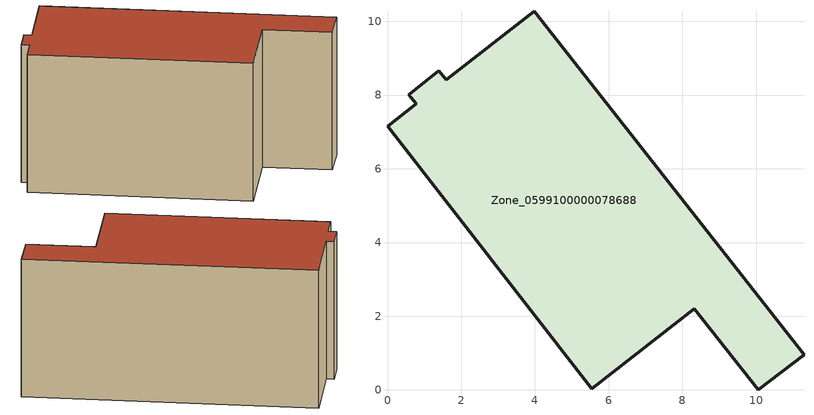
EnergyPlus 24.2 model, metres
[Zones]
Zone_0599100000078688
 floor ground (C_G): 0.78,7.76 0.58,8.01 1.39,8.66 1.59,8.41 3.98,10.28 11.3,0.96 10.06,0 8.32,2.2 5.54,0.03 0,7.15 z0
 wall outside (C_F): 5.54,0.03 8.32,2.2 10.06,0 11.3,0.96 3.98,10.28 1.59,8.41 1.39,8.66 0.58,8.01 0.78,7.76 0,7.15 5.54,0.03 z0:5.91
 roof outside (C_R): 0.78,7.76 0,7.15 5.54,0.03 8.32,2.2 10.06,0 11.3,0.96 3.98,10.28 1.59,8.41 1.39,8.66 0.58,8.01 z5.91
[BUILDING]
Pand.0599100000078688: North Axis=0; Terrain=City; Loads Convergence Tolerance Value=0.04; Temperature Convergence Tolerance Value=0.4; Solar Distribution=FullExterior; Maximum Number of Warmup Days=25; Minimum Number of Warmup Days=1
[Site:Location]
Rotterdam.The.Hague.AP_ZH_NLD Design_Conditions: Latitude=51.96; Longitude=4.45; Time Zone=1; Elevation=-4.5
[SITE:GROUNDTEMPERATURE:BUILDINGSURFACE]
18, 18, 18, 18, 18, 18, 18, 18, 18, 18, 18, 18
[MATERIAL] Thermal Absorptance=0.9; Solar Absorptance=0.7; Visible Absorptance=0.7
Name | Roughness | Thickness | Conductivity | Density | Specific Heat
G.TI.1975-1991 | MediumSmooth | 0.15 | 0.288461 | 540 | 1210
F.TI.1975-1991 | Rough | 0.3 | 0.230769 | 1920 | 840
R.TI.1975-1991 | MediumRough | 0.2 | 0.153846 | 1500 | 1000
[CONSTRUCTION]
C_G: G.TI.1975-1991
C_F: F.TI.1975-1991
C_R: R.TI.1975-1991
[ZONE]
Zone_0599100000078688: Type=1; Multiplier=1; Ceiling Height=Autocalculate; Volume=Autocalculate; Floor Area=autocalculate; Part of Total Floor Area=Yes
[ZONEINFILTRATION:DESIGNFLOWRATE]
Infil_Zone_0599100000078688: Zone or ZoneList or Space or SpaceList=Zone_0599100000078688; Schedule=AlwaysOn; Design Flow Rate Calculation Method=Flow/Area; Flow Rate per Floor Area=0.003; Constant Term Coefficient=1; Temperature Term Coefficient=0; Velocity Term Coefficient=0; Velocity Squared Term Coefficient=0
[HVACTEMPLATE:ZONE:IDEALLOADSAIRSYSTEM]
Zone_0599100000078688: Maximum Heating Supply Air Temperature=50; Minimum Cooling Supply Air Temperature=13; Maximum Heating Supply Air Humidity Ratio=0.0156; Minimum Cooling Supply Air Humidity Ratio=0.0077; Heating Limit=NoLimit; Cooling Limit=NoLimit; Dehumidification Control Type=ConstantSensibleHeatRatio; Cooling Sensible Heat Ratio=0.7; Dehumidification Setpoint=60; Humidification Control Type=None; Humidification Setpoint=30; Outdoor Air Method=None; Outdoor Air Flow Rate per Person=0.00944; Outdoor Air Flow Rate per Zone Floor Area=0; Outdoor Air Flow Rate per Zone=0; Demand Controlled Ventilation Type=None; Outdoor Air Economizer Type=NoEconomizer; Heat Recovery Type=None; Sensible Heat Recovery Effectiveness=0.7; Latent Heat Recovery Effectiveness=0.65
[ZONECONTROL:THERMOSTAT]
ThermostatControl_Zone_0599100000078688: Zone or ZoneList=Zone_0599100000078688; Control Type Schedule=DualSetpointControlType; Control 1=Thermostat_Zone_0599100000078688; Temperature Difference Between Cutout And Setpoint=0
[THERMOSTATSETPOINT:DUALSETPOINT]
Thermostat_Zone_0599100000078688: Heating Setpoint Temperature Schedule=HeatingSetpoint_Zone_0599100000078688; Cooling Setpoint Temperature Schedule=CoolingSetpoint_Zone_0599100000078688
[SCHEDULE:COMPACT]
HeatingSetpoint_Zone_0599100000078688: Through: 12/31, For: AllDays, Until: 24:00, 21
CoolingSetpoint_Zone_0599100000078688: Through: 12/31, For: AllDays, Until: 24:00, 24
DualSetpointControlType: Through: 12/31, For: AllDays, Until: 24:00, 4
AlwaysOn: Through: 12/31, For: AllDays, Until: 24:00, 1
